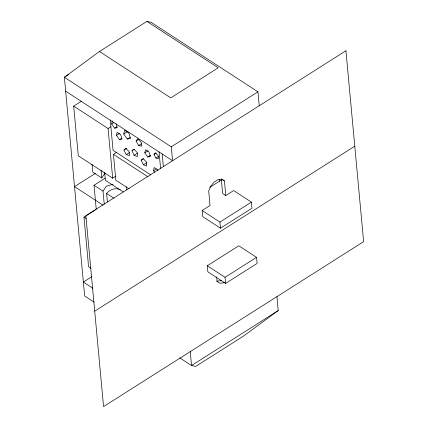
<?xml version="1.0" encoding="UTF-8"?>
<svg xmlns="http://www.w3.org/2000/svg" width="428" height="428" viewBox="0 0 428 428"><rect width="100%" height="100%" fill="white"/><g stroke="black" fill="none" stroke-linecap="round" stroke-linejoin="round"><path stroke-width="0.64" d="M154.706 172.302L153.54 170.767L154.123 167.53L157.59 169.632L157.98 170.761M116.036 123.735L117.288 127.672L114.688 128.191L111.654 124.008L112.377 120.91M116.427 135.419L117.154 132.322L120.637 134.585L122.066 139.089L119.466 139.603L116.427 135.419L119.76 133.306M123.713 134.039L124.591 130.294L128.796 133.028L130.524 138.469L127.383 139.089L123.713 134.039L127.603 131.573M144.792 152.833L145.515 149.73L148.998 151.999L150.426 156.498L147.826 157.012L144.792 152.833L148.125 150.72M92.068 164.309L92.796 172.126L101.805 177.984L105.026 173.099M104.229 204.145L103.02 191.118L106.24 186.234L111.756 184.639L113.062 184.714M136.072 141.037L137.581 138.822L141.053 141.962L141.689 146.119L138.608 145.547L136.072 141.037L138.849 139.271M153.973 154.422L155.305 152.812L158.071 155.46L158.44 158.713L155.91 158.071L153.973 154.422L156.193 153.015M123.927 150.084L125.698 148.211L129.117 151.624L129.465 155.605L126.255 154.652L123.927 150.084L126.704 148.318M141.213 160.2L143.15 158.569L146.52 162.148L146.67 165.994L143.391 164.785L141.213 160.2L143.434 158.788M107.401 201.925L106.615 193.461C109.948 189.502 115.437 187.368 120.327 189.674M131.99 150.672L133.991 149.137L137.345 152.78L137.415 156.568L134.108 155.268L131.99 150.672L134.215 149.265M259.24 105.748L257.945 91.833L151.057 22.288L146.9 21.4L99.467 51.488L64.366 77.275L84.653 295.983L94.171 302.173M276.943 296.631L278.237 310.546L243.136 336.333L195.703 366.416L191.546 365.528L179.792 357.883M68.871 74.418L64.366 77.275L171.259 146.82L172.548 160.73L65.655 91.185M115.908 176.154L112.687 178.192L78.292 155.813L73.68 106.133L81.545 101.147M111.654 124.008L113.875 122.601M112.687 178.192L108.081 128.512L110.889 126.731M114.688 128.191L116.908 126.779M119.466 139.603L121.686 138.196M127.383 139.089L130.16 137.329M129.229 188.951L115.838 180.242L113.436 154.342L116.769 152.229M138.608 145.547L141.39 143.787M95.337 173.42L74.509 186.629L103.052 205.199M126.255 154.652L129.588 152.534M134.108 155.268L137.441 153.149M96.247 209.351L94.01 185.26L105.245 178.134M147.826 157.012L150.603 155.252M171.259 146.82L257.945 91.833M143.391 164.785L146.724 162.672M155.91 158.071L158.686 156.311M153.54 170.767L156.322 169.006M90.806 268.26L88.585 266.815L83.979 217.135L95.69 209.704M209.838 187.346L221.383 180.022M91.806 276.713L83.364 282.068L92.876 288.258M202.177 210.533L210.046 205.542L208.687 190.92L210.763 186.148L214.118 182.082L218.061 179.583L221.752 179.172L224.433 180.932L225.786 195.553L233.661 190.562L251.418 202.118L251.98 208.206L220.495 228.178L202.738 216.621L202.177 210.533L219.928 222.084L220.495 228.178M219.928 222.084L251.418 202.118M94.711 311.161L354.78 146.205M207.296 265.767L238.781 245.795L256.538 257.346L257.105 263.434L225.62 283.406L207.864 271.855L207.296 265.767L225.053 277.317L225.62 283.406M225.053 277.317L256.538 257.346M221.303 280.158L220.318 280.784L216.621 281.196M224.449 282.207L223.464 282.833L219.767 283.245L217.092 281.485L216.659 276.83M278.237 310.546L191.546 365.528L190.257 351.613M146.9 21.4L218.226 67.806L170.793 97.894L99.467 51.488M221.806 179.225L224.433 180.932M225.786 195.553L222.64 193.51L221.281 178.883M73.68 106.133L108.081 128.512M150.747 174.87L113.062 150.351L110.253 120.07M113.436 154.342L148.056 176.871M123.28 191.958L105.4 180.322L104.673 172.511M94.01 185.26L103.02 191.118M106.615 193.461L113.88 198.185M83.979 217.135L86.199 218.58M219.211 179.289L219.398 181.285M162.191 153.861L163.352 166.385M159.039 151.806L160.628 168.926M126.469 186.688L126.768 189.946M101.078 170.173L101.805 177.984M345.926 50.761L85.862 215.717L103.565 406.6L363.634 241.643L345.926 50.761"/></g></svg>
